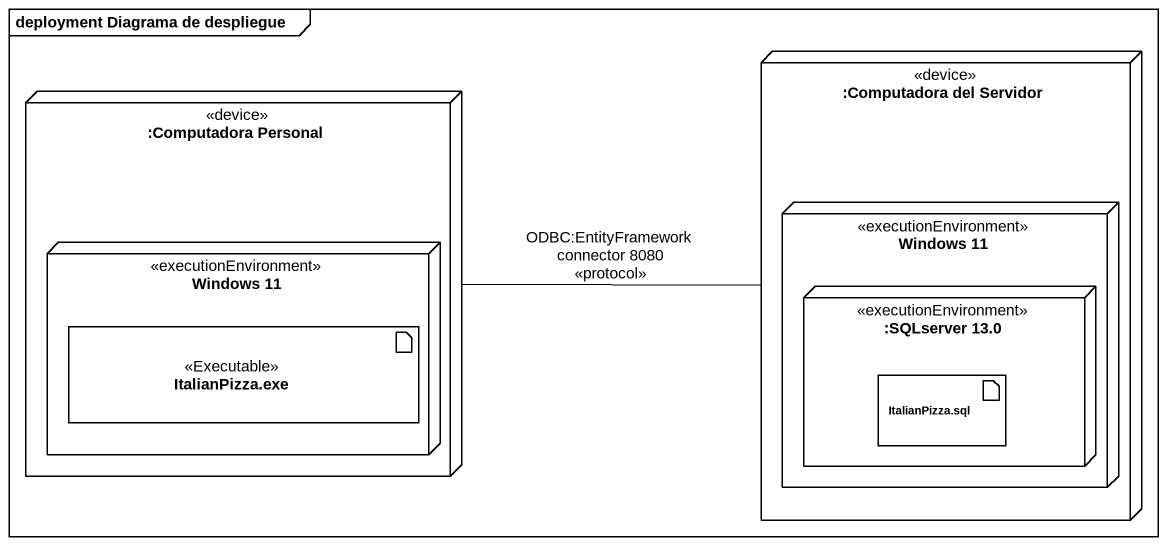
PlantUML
@startuml
mainframe deployment Diagrama de despliegue
node ":Computadora del Servidor" as Computadora_del_Servidor <<device>> {
  node "Windows 11" as Windows_11 <<executionEnvironment>> {
    node ":SQLserver 13.0" as SQLserver_13_0 <<executionEnvironment>> {
      artifact "ItalianPizza.sql" as ItalianPizza_sql
    }
  }
}
node ":Computadora Personal" as Computadora_Personal <<device>> {
  node "Windows 11" as Windows_11_2 <<executionEnvironment>> {
    artifact "ItalianPizza.exe" as ItalianPizza_exe <<Executable>>
  }
}
Computadora_Personal -right- Computadora_del_Servidor : ODBC:EntityFramework connector 8080\n<<protocol>>
@enduml
